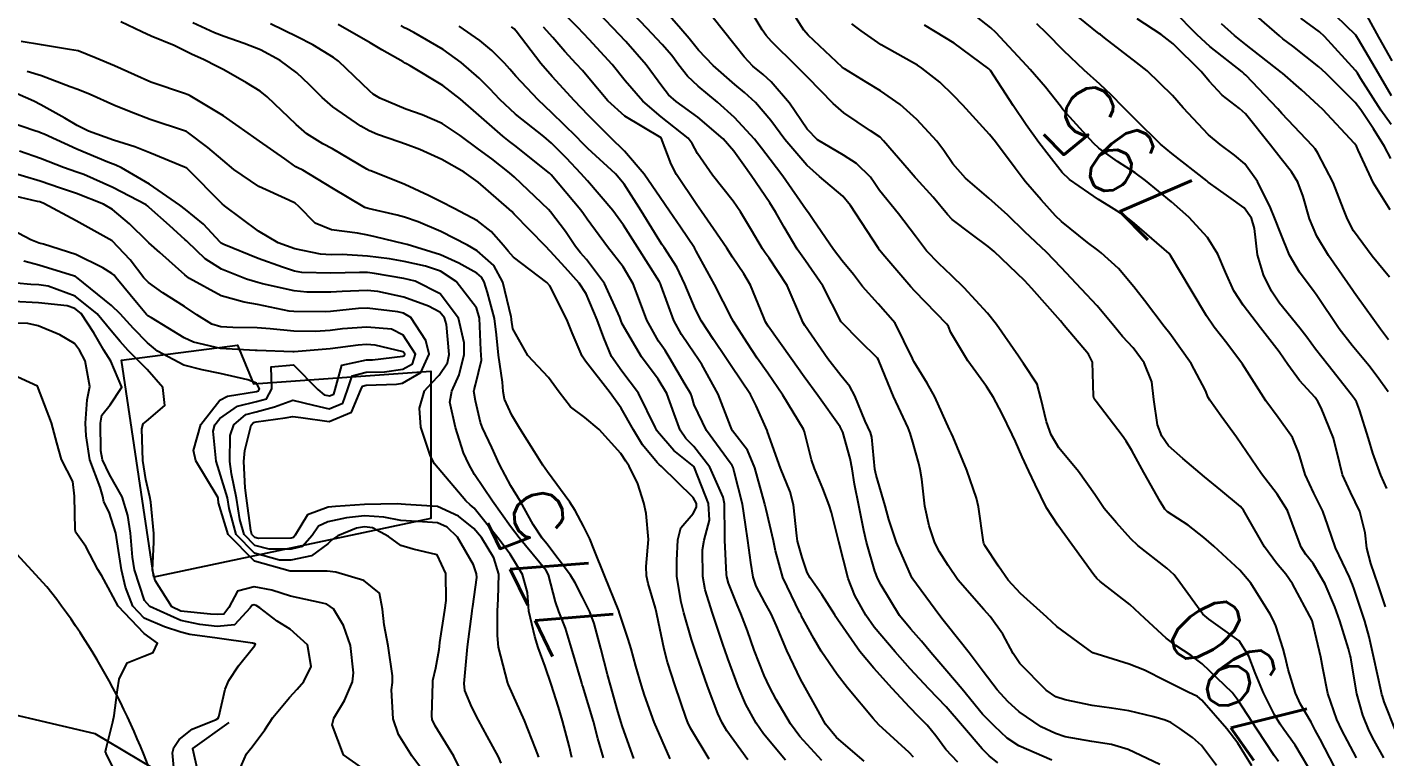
# Model space of a CAD drawing. Header units: metres. Extents: x 307586 to 320046, y 7427249 to 7434250.
# Drawn here: x 319040.3 to 319114.7, y 7429839.2 to 7429879.1 of the extents above; entities that cross this region are included whole.
import ezdxf
from ezdxf.enums import TextEntityAlignment as Align

# ---------------------------------------------------------------- set-up
doc = ezdxf.new("R2010")
doc.units = ezdxf.units.M
doc.header["$MEASUREMENT"] = 0
for name, color, linetype in [('Cotas', 45, 'Continuous'), ('Curvas de Nivel 1m', 11, 'Continuous'), ('Curvas de Nivel 5m', 15, 'Continuous'), ('Edificações', 30, 'Continuous'), ('Hidrografia', 140, 'Continuous'), ('Pontes_Viadutos_Tubos', 190, 'Continuous'), ('Vias Primárias', 230, 'Continuous')]:
    doc.layers.add(name, color=color, linetype=linetype)
doc.styles.add('Style-STANDARD', font='STANDARD.shx')

msp = doc.modelspace()

# ---------------------------------------------------------------- linework, layer by layer
at = {"layer": 'Curvas de Nivel 1m', "flags": 128}
for points, elevation in [([(319102.389, 7429838.743), (319100.661, 7429839.573), (319099.736, 7429839.846), (319098.665, 7429840.006), (319097.198, 7429840.274), (319096.669, 7429840.443), (319095.886, 7429840.818), (319094.681, 7429841.643), (319094.056, 7429842.209), (319093.47, 7429842.848), (319092.708, 7429843.847), (319091.948, 7429844.868), (319090.738, 7429846.383), (319090.516, 7429846.659), (319090.337, 7429846.886), (319089.051, 7429848.624), (319088.844, 7429848.909), (319088.817, 7429848.953), (319088.774, 7429849.024), (319087.961, 7429850.918), (319087.546, 7429852.182), (319087.34, 7429852.925), (319086.838, 7429854.602), (319086.776, 7429854.931), (319086.608, 7429856.68), (319086.54, 7429856.935), (319086.246, 7429857.566), (319085.669, 7429858.948), (319085.398, 7429859.453), (319084.904, 7429860.055), (319084.187, 7429860.967), (319082.931, 7429862.804), (319082.826, 7429862.981), (319082.747, 7429863.17), (319081.964, 7429864.99), (319080.978, 7429866.498), (319080.762, 7429866.785), (319080.619, 7429867.005), (319080.01, 7429868.032), (319079.415, 7429869.024), (319079.012, 7429869.612), (319077.883, 7429871.041), (319077.045, 7429872.229), (319076.767, 7429872.771), (319076.545, 7429873.058), (319075.07, 7429874.239), (319074.052, 7429875.09), (319073.094, 7429876.201), (319072.377, 7429877.107), (319071.116, 7429878.467), (319070.8, 7429878.805), (319070.494, 7429879.129), (319069.143, 7429880.465)], 786), ([(319105.494, 7429838.702), (319104.664, 7429839.782), (319104.176, 7429840.225), (319103.477, 7429840.728), (319102.983, 7429841.043), (319102.677, 7429841.177), (319102.063, 7429841.362), (319100.682, 7429841.683), (319099.741, 7429841.832), (319098.685, 7429841.991), (319097.204, 7429842.289), (319096.689, 7429842.465), (319096.155, 7429842.815), (319094.715, 7429844.288), (319094.346, 7429844.836), (319093.778, 7429845.889), (319093.097, 7429846.855), (319092.749, 7429847.24), (319091.321, 7429848.875), (319090.781, 7429849.648), (319090.307, 7429850.406), (319090.051, 7429850.891), (319089.74, 7429851.834), (319089.514, 7429852.899), (319089.347, 7429854.391), (319089.263, 7429854.904), (319089.178, 7429855.237), (319088.858, 7429856.418), (319088.71, 7429856.912), (319088.593, 7429857.187), (319087.799, 7429858.921), (319087.017, 7429860.824), (319086.966, 7429860.929), (319086.914, 7429861.007), (319085.946, 7429861.968), (319084.969, 7429862.959), (319084.934, 7429863.012), (319083.923, 7429864.97), (319082.977, 7429866.34), (319082.511, 7429866.985), (319081.803, 7429868.184), (319081.339, 7429868.997), (319081.011, 7429869.52), (319079.99, 7429871.016), (319079.595, 7429871.578), (319079.046, 7429872.357), (319078.453, 7429873.036), (319077.07, 7429874.21), (319075.885, 7429875.068), (319075.456, 7429875.444), (319075.091, 7429875.924), (319074.246, 7429877.089), (319073.116, 7429878.37), (319072.413, 7429879.107), (319071.143, 7429880.435)], 787), ([(319107.425, 7429838.682), (319106.665, 7429839.91), (319106.069, 7429840.696), (319104.689, 7429842.283), (319104.448, 7429842.471), (319103.941, 7429842.721), (319102.702, 7429843.33), (319101.549, 7429843.913), (319100.715, 7429844.252), (319098.952, 7429844.787), (319098.779, 7429844.845), (319098.724, 7429844.873), (319098.463, 7429845.055), (319096.738, 7429846.317), (319096.198, 7429846.815), (319094.762, 7429848.123), (319094.073, 7429848.84), (319093.555, 7429849.623), (319092.792, 7429850.755), (319092.739, 7429850.861), (319092.72, 7429850.934), (319092.445, 7429852.864), (319092.337, 7429853.348), (319091.821, 7429854.87), (319091.062, 7429856.677), (319090.963, 7429856.879), (319090.866, 7429857.097), (319090.06, 7429858.892), (319089.644, 7429859.643), (319088.912, 7429860.838), (319088.872, 7429860.91), (319088.834, 7429860.99), (319087.881, 7429862.921), (319086.949, 7429863.993), (319086.103, 7429864.943), (319085.608, 7429865.589), (319084.977, 7429866.352), (319084.497, 7429866.965), (319083.397, 7429868.586), (319083.128, 7429868.979), (319083.015, 7429869.141), (319081.721, 7429870.993), (319081.042, 7429871.898), (319080.562, 7429872.522), (319080.178, 7429873.013), (319079.071, 7429874.205), (319078.153, 7429875.039), (319077.092, 7429875.912), (319076.501, 7429876.463), (319076.034, 7429877.066), (319075.639, 7429877.603), (319075.114, 7429878.202), (319074.277, 7429879.088), (319073.141, 7429880.278)], 788), ([(319111.962, 7429838.627), (319111.171, 7429840.132), (319110.91, 7429840.638), (319110.677, 7429841.077), (319110.102, 7429842.064), (319109.817, 7429842.653), (319109.424, 7429843.947), (319109.265, 7429844.662), (319109.15, 7429845.087), (319108.74, 7429846.34), (319108.604, 7429846.671), (319108.436, 7429846.984), (319107.377, 7429848.684), (319106.78, 7429849.404), (319105.347, 7429850.704), (319104.798, 7429851.192), (319103.944, 7429851.862), (319102.811, 7429852.584), (319102.655, 7429852.742), (319102.411, 7429853.152), (319101.515, 7429854.753), (319100.855, 7429855.953), (319100.553, 7429856.458), (319100.333, 7429856.768), (319098.891, 7429858.631), (319098.786, 7429858.791), (319098.757, 7429858.929), (319098.698, 7429860.792), (319098.484, 7429861.228), (319097.152, 7429862.808), (319096.937, 7429863.056), (319095.382, 7429864.834), (319095.182, 7429865.054), (319094.967, 7429865.272), (319093.304, 7429866.857), (319092.987, 7429867.134), (319092.041, 7429867.826), (319091.009, 7429868.605), (319090.746, 7429868.884), (319089.961, 7429869.835), (319089.032, 7429870.858), (319088.986, 7429870.91), (319088.652, 7429871.299), (319087.254, 7429872.928), (319087.056, 7429873.115), (319086.537, 7429873.462), (319085.075, 7429874.453), (319084.494, 7429874.966), (319083.097, 7429876.383), (319082.49, 7429876.986), (319081.116, 7429878.355), (319080.809, 7429878.694), (319080.588, 7429879.008), (319079.752, 7429880.413)], 791), ([(319114.899, 7429859.169), (319114.307, 7429860.007), (319113.835, 7429860.611), (319112.924, 7429861.7), (319112.208, 7429862.627), (319110.961, 7429864.5), (319110.856, 7429864.642), (319110.039, 7429865.719), (319109.5, 7429866.662), (319109.001, 7429867.872), (319108.692, 7429868.673), (319108.45, 7429869.244), (319107.75, 7429870.683), (319107.043, 7429871.652), (319106.488, 7429872.139), (319105.696, 7429872.71), (319105.061, 7429873.244), (319103.666, 7429874.734), (319103.089, 7429875.397), (319101.698, 7429876.754), (319101.11, 7429877.21), (319099.356, 7429878.56), (319099.132, 7429878.739), (319099.069, 7429878.791), (319097.148, 7429880.328)], 797), ([(319115.091, 7429875.389), (319114.37, 7429876.607), (319113.278, 7429878.472), (319113.192, 7429878.619), (319113.134, 7429878.701), (319111.483, 7429880.303)], 803), ([(319115.113, 7429877.304), (319114.389, 7429878.607), (319113.434, 7429880.333)], 804), ([(319108.897, 7429838.908), (319108.659, 7429839.244), (319107.696, 7429840.68), (319106.689, 7429842.261), (319106.352, 7429842.693), (319104.716, 7429844.257), (319104.099, 7429844.719), (319103.259, 7429845.262), (319102.732, 7429845.669), (319101.568, 7429846.752), (319100.754, 7429847.516), (319099.121, 7429848.785), (319098.934, 7429848.947), (319098.776, 7429849.134), (319097.574, 7429850.802), (319096.803, 7429851.854), (319096.181, 7429852.816), (319095.556, 7429854.098), (319095.207, 7429854.826), (319094.851, 7429855.603), (319094.473, 7429856.45), (319094.298, 7429856.838), (319093.722, 7429858.005), (319093.276, 7429858.856), (319092.899, 7429859.462), (319091.861, 7429860.871), (319090.928, 7429862.41), (319090.799, 7429862.75), (319090.721, 7429862.883), (319088.959, 7429864.675), (319088.736, 7429864.912), (319087.318, 7429866.589), (319087.028, 7429866.93), (319086.984, 7429866.994), (319085.71, 7429868.95), (319085.44, 7429869.376), (319085.022, 7429869.886), (319083.735, 7429870.973), (319083.039, 7429871.582), (319081.831, 7429872.992), (319081.068, 7429874.025), (319080.229, 7429875.013), (319079.628, 7429875.561), (319079.093, 7429875.999), (319077.904, 7429877.042), (319077.111, 7429877.883), (319076.587, 7429878.527), (319076.139, 7429879.065), (319075.14, 7429880.215)], 789), ([(319113.168, 7429839.122), (319112.667, 7429840.051), (319112.371, 7429840.623), (319112.094, 7429841.211), (319111.593, 7429842.631), (319111.313, 7429844.035), (319111.208, 7429844.635), (319110.743, 7429846.64), (319109.658, 7429848.657), (319109.287, 7429849.172), (319108.784, 7429849.775), (319108.13, 7429850.677), (319107.186, 7429852.309), (319106.977, 7429852.688), (319106.816, 7429852.883), (319105.741, 7429853.789), (319104.84, 7429854.511), (319104.6, 7429854.714), (319103.641, 7429855.518), (319102.858, 7429856.202), (319102.49, 7429856.744), (319102.253, 7429857.365), (319102.065, 7429858.748), (319101.944, 7429859.708), (319101.533, 7429860.754), (319100.921, 7429861.582), (319100.352, 7429862.193), (319099.86, 7429862.776), (319098.949, 7429863.88), (319098.105, 7429864.799), (319096.975, 7429865.986), (319096.572, 7429866.409), (319096.171, 7429866.822), (319094.999, 7429867.943), (319094.057, 7429868.85), (319093.022, 7429869.776), (319091.737, 7429870.873), (319091.041, 7429871.667), (319090.553, 7429872.392), (319090.162, 7429872.893), (319089.071, 7429874.083), (319088.166, 7429874.919), (319087.09, 7429875.667), (319086.295, 7429876.142), (319085.102, 7429876.862), (319084.977, 7429876.961), (319083.12, 7429878.713), (319082.885, 7429878.982), (319082.397, 7429879.725)], 792), ([(319114.927, 7429862.009), (319114.477, 7429862.605), (319113.23, 7429864.347), (319113.037, 7429864.619), (319112.964, 7429864.717), (319111.629, 7429866.634), (319110.999, 7429867.691), (319110.595, 7429868.646), (319110.246, 7429869.872), (319109.959, 7429870.656), (319109.604, 7429871.227), (319109.045, 7429871.926), (319108.446, 7429872.676), (319107.079, 7429874.408), (319106.757, 7429874.695), (319105.796, 7429875.415), (319105.098, 7429876.18), (319104.646, 7429876.725), (319103.125, 7429878.228), (319102.459, 7429878.747), (319101.141, 7429879.597)], 798), ([(319114.971, 7429865.444), (319114.034, 7429866.609), (319113.003, 7429867.98), (319112.665, 7429868.623), (319112.46, 7429869.184), (319111.887, 7429870.631), (319111.049, 7429872.249), (319110.894, 7429872.485), (319110.761, 7429872.644), (319109.079, 7429874.426), (319108.849, 7429874.672), (319107.101, 7429876.51), (319107.009, 7429876.598), (319106.896, 7429876.693), (319105.123, 7429878.09), (319104.443, 7429878.727), (319103.146, 7429880.043)], 799), ([(319115.047, 7429871.959), (319114.693, 7429872.604), (319114.095, 7429873.582), (319113.406, 7429874.617), (319113.087, 7429875.024), (319111.492, 7429876.636), (319111.108, 7429876.98), (319109.684, 7429878.102), (319109.131, 7429878.516), (319108.94, 7429878.672), (319107.148, 7429880.22)], 801), ([(319115.071, 7429873.811), (319114.493, 7429874.606), (319113.403, 7429876.314), (319113.219, 7429876.619), (319113.105, 7429876.777), (319111.421, 7429878.637), (319111.135, 7429878.892), (319110.121, 7429879.633)], 802), ([(319079.816, 7429839.012), (319078.666, 7429840.59), (319078.396, 7429841.033), (319078.168, 7429841.545), (319077.6, 7429843.041), (319076.998, 7429844.768), (319076.907, 7429845.048), (319076.728, 7429845.593), (319076.304, 7429847.054), (319076.153, 7429847.651), (319075.92, 7429849.058), (319075.912, 7429849.922), (319075.983, 7429851.058), (319076.138, 7429851.718), (319076.807, 7429852.507), (319077.004, 7429852.856), (319076.999, 7429853.048), (319076.818, 7429853.387), (319075.077, 7429855.068), (319074.955, 7429855.18), (319074.845, 7429855.289), (319074.032, 7429856.266), (319073.545, 7429857.093), (319072.875, 7429858.266), (319072.257, 7429859.106), (319070.909, 7429860.845), (319070.738, 7429861.123), (319070.192, 7429862.397), (319069.892, 7429863.136), (319068.96, 7429864.972), (319068.798, 7429865.152), (319066.977, 7429866.545), (319066.671, 7429866.866), (319066.417, 7429867.178), (319065.749, 7429867.947), (319064.996, 7429868.533), (319063.708, 7429869.213), (319063.008, 7429869.57), (319062.31, 7429869.931), (319061.022, 7429870.534), (319059.154, 7429871.268), (319059.064, 7429871.301), (319059.033, 7429871.313), (319058.939, 7429871.366), (319057.045, 7429872.481), (319056.514, 7429872.764), (319055.644, 7429873.311), (319055.06, 7429873.808), (319053.471, 7429875.336), (319053.086, 7429875.644), (319052.339, 7429876.099), (319051.097, 7429876.808), (319050.735, 7429877.001), (319049.974, 7429877.377), (319049.364, 7429877.645), (319049.107, 7429877.771), (319048.367, 7429878.141), (319047.115, 7429878.66), (319046.595, 7429878.895), (319045.451, 7429879.435)], 778), ([(319081.879, 7429838.988), (319080.664, 7429840.435), (319080.263, 7429841.006), (319079.699, 7429842.03), (319079.275, 7429843.021), (319078.716, 7429844.563), (319078.558, 7429845.032), (319078.465, 7429845.293), (319077.874, 7429847.039), (319077.478, 7429848.321), (319077.347, 7429849.044), (319077.327, 7429850.502), (319077.419, 7429851.044), (319077.714, 7429852.131), (319077.66, 7429853.042), (319076.895, 7429854.997), (319076.87, 7429855.05), (319076.843, 7429855.078), (319075.752, 7429855.961), (319074.862, 7429856.991), (319074.824, 7429857.042), (319074.801, 7429857.081), (319074.747, 7429857.198), (319073.816, 7429859.091), (319072.901, 7429860.309), (319072.339, 7429861.106), (319071.914, 7429862.119), (319071.559, 7429863.114), (319070.954, 7429864.528), (319070.568, 7429865.126), (319069.808, 7429865.974), (319068.98, 7429866.883), (319068.725, 7429867.153), (319067, 7429868.904), (319066.871, 7429869.041), (319066.738, 7429869.174), (319065.025, 7429870.66), (319064.27, 7429871.208), (319063.04, 7429871.901), (319061.837, 7429872.44), (319061.048, 7429872.741), (319060.677, 7429872.873), (319059.523, 7429873.263), (319059.056, 7429873.461), (319058.609, 7429873.725), (319057.075, 7429874.789), (319056.484, 7429875.299), (319055.779, 7429875.999), (319055.096, 7429876.638), (319054.179, 7429877.329), (319053.109, 7429877.903), (319052.202, 7429878.259), (319051.116, 7429878.628), (319050.588, 7429878.838), (319049.39, 7429879.386)], 779), ([(319086.193, 7429838.935), (319084.662, 7429840.237), (319084.061, 7429840.959), (319083.566, 7429841.851), (319082.958, 7429842.976), (319082.7, 7429843.43), (319081.942, 7429844.988), (319081.384, 7429846.346), (319081.094, 7429846.996), (319080.749, 7429847.633), (319080.272, 7429848.521), (319080.102, 7429849.01), (319079.974, 7429849.813), (319079.805, 7429851.015), (319079.686, 7429851.901), (319079.523, 7429853.019), (319079.064, 7429854.802), (319078.998, 7429855.028), (319078.951, 7429855.136), (319078.845, 7429855.28), (319077.549, 7429857.043), (319076.877, 7429858.458), (319076.736, 7429858.907), (319076.679, 7429859.053), (319076.379, 7429859.57), (319075.501, 7429861.071), (319075.273, 7429861.431), (319074.922, 7429861.939), (319074.278, 7429863.087), (319073.873, 7429864.166), (319073.531, 7429865.094), (319072.972, 7429866.014), (319072.125, 7429867.109), (319070.998, 7429868.635), (319070.801, 7429868.923), (319070.653, 7429869.125), (319069.032, 7429871.057), (319068.939, 7429871.151), (319067.048, 7429872.662), (319066.757, 7429872.882), (319066.384, 7429873.18), (319065.07, 7429874.318), (319064.06, 7429875.21), (319063.09, 7429875.957), (319061.305, 7429877.034), (319061.102, 7429877.133), (319061.036, 7429877.174), (319060.93, 7429877.243), (319059.761, 7429877.912), (319059.113, 7429878.29), (319057.358, 7429879.288)], 781), ([(319088.892, 7429839.144), (319088.658, 7429839.409), (319086.995, 7429840.927), (319086.676, 7429841.265), (319085.278, 7429842.944), (319084.704, 7429843.678), (319083.837, 7429844.963), (319083.421, 7429845.661), (319082.742, 7429846.918), (319082.711, 7429846.98), (319082.668, 7429847.056), (319081.721, 7429848.99), (319081.32, 7429850.459), (319081.215, 7429850.996), (319080.81, 7429852.715), (319080.76, 7429852.948), (319080.751, 7429853.001), (319080.729, 7429853.086), (319080.201, 7429855.01), (319079.801, 7429855.964), (319078.976, 7429857.028), (319078.932, 7429857.098), (319078.866, 7429857.294), (319078.181, 7429859.037), (319077.285, 7429860.668), (319077.037, 7429861.049), (319076.915, 7429861.233), (319076.177, 7429862.313), (319075.75, 7429863.068), (319075.07, 7429864.97), (319075.03, 7429865.079), (319075.008, 7429865.124), (319074.964, 7429865.197), (319073.757, 7429867.092), (319072.995, 7429868.3), (319072.404, 7429869.106), (319071.027, 7429870.732), (319070.666, 7429871.126), (319069.87, 7429871.966), (319069.049, 7429872.794), (319068.636, 7429873.154), (319067.071, 7429874.384), (319066.216, 7429875.183), (319065.673, 7429875.775), (319065.094, 7429876.353), (319064.093, 7429877.21), (319063.11, 7429877.917), (319061.505, 7429878.851), (319061.121, 7429879.052), (319061, 7429879.12), (319060.804, 7429879.245)], 782), ([(319091.326, 7429838.873), (319090.66, 7429839.569), (319090.106, 7429840.327), (319089.634, 7429840.896), (319089.162, 7429841.387), (319088.683, 7429841.877), (319087.728, 7429842.92), (319086.709, 7429844.03), (319085.952, 7429844.938), (319084.74, 7429846.671), (319084.634, 7429846.844), (319084.571, 7429846.953), (319083.864, 7429848.068), (319083.226, 7429848.973), (319083.061, 7429849.269), (319082.779, 7429850.084), (319082.54, 7429850.983), (319082.494, 7429851.285), (319082.316, 7429852.985), (319082.123, 7429853.687), (319081.606, 7429854.992), (319080.891, 7429856.971), (319080.882, 7429857), (319080.863, 7429857.042), (319080.269, 7429858.401), (319079.952, 7429859.014), (319078.906, 7429860.599), (319078.605, 7429861.033), (319077.926, 7429862.037), (319077.272, 7429863.047), (319076.942, 7429863.685), (319076.367, 7429865.059), (319075.912, 7429866.006), (319075.222, 7429867.076), (319075.122, 7429867.216), (319074.986, 7429867.428), (319073.973, 7429869.09), (319073.025, 7429870.554), (319072.554, 7429871.105), (319071.047, 7429872.492), (319070.728, 7429872.803), (319070.414, 7429873.13), (319069.072, 7429874.455), (319068.328, 7429875.158), (319067.096, 7429876.469), (319066.77, 7429876.845), (319066.467, 7429877.18), (319065.781, 7429877.861), (319065.115, 7429878.418), (319063.992, 7429879.211)], 783), ([(319093.508, 7429838.847), (319093.035, 7429839.233), (319092.66, 7429839.602), (319091.566, 7429840.871), (319090.683, 7429841.903), (319090.207, 7429842.406), (319089.732, 7429842.894), (319088.709, 7429843.994), (319087.88, 7429844.918), (319086.736, 7429846.265), (319086.269, 7429846.935), (319085.683, 7429848.017), (319085.312, 7429848.945), (319084.793, 7429850.95), (319084.401, 7429852.548), (319084.274, 7429852.958), (319083.913, 7429853.877), (319083.461, 7429854.971), (319083.308, 7429855.436), (319082.92, 7429856.979), (319082.864, 7429857.117), (319081.727, 7429858.992), (319080.901, 7429860.187), (319080.323, 7429861.009), (319079.765, 7429861.861), (319079.017, 7429863.029), (319078.935, 7429863.177), (319077.988, 7429865.04), (319076.981, 7429866.87), (319076.921, 7429866.989), (319076.883, 7429867.052), (319076.123, 7429868.191), (319075.515, 7429869.072), (319075.014, 7429869.822), (319074.136, 7429871.089), (319073.045, 7429872.356), (319072.284, 7429873.108), (319071.071, 7429874.3), (319070.288, 7429875.132), (319069.714, 7429875.766), (319069.096, 7429876.439), (319068.475, 7429877.156), (319067.121, 7429878.931), (319067.01, 7429879.059), (319066.866, 7429879.174)], 784), ([(319114.658, 7429839.112), (319114.135, 7429840.065), (319113.866, 7429840.602), (319113.523, 7429841.449), (319113.183, 7429842.613), (319112.874, 7429844.464), (319112.849, 7429844.618), (319112.824, 7429844.719), (319112.728, 7429845.084), (319112.25, 7429846.625), (319111.987, 7429847.396), (319111.452, 7429848.633), (319110.784, 7429849.761), (319110.399, 7429850.256), (319110.138, 7429850.65), (319109.771, 7429851.624), (319109.381, 7429852.661), (319108.826, 7429853.554), (319107.958, 7429854.679), (319106.859, 7429856.283), (319106.584, 7429856.693), (319105.75, 7429857.836), (319105.123, 7429858.717), (319105.043, 7429858.866), (319104.898, 7429859.24), (319104.109, 7429860.728), (319102.929, 7429862.363), (319102.635, 7429862.743), (319101.542, 7429864.166), (319101.091, 7429864.759), (319100.965, 7429864.929), (319100.128, 7429865.927), (319099.175, 7429866.787), (319098.985, 7429866.934), (319098.43, 7429867.357), (319097.008, 7429868.506), (319096.674, 7429868.815), (319095.879, 7429869.684), (319095.031, 7429870.68), (319094.902, 7429870.841), (319094.456, 7429871.428), (319093.385, 7429872.857), (319093.059, 7429873.259), (319091.584, 7429874.875), (319091.088, 7429875.405), (319090.335, 7429876.131), (319089.354, 7429876.906), (319089.105, 7429877.066), (319088.778, 7429877.243), (319087.122, 7429878.179), (319086.022, 7429878.947), (319085.517, 7429879.334)], 793), ([(319115.323, 7429840.583), (319114.689, 7429842.192), (319114.588, 7429842.488), (319114.556, 7429842.592), (319114.519, 7429842.769), (319114.111, 7429844.599), (319113.867, 7429845.736), (319113.628, 7429846.607), (319113.034, 7429848.351), (319112.943, 7429848.617), (319112.898, 7429848.742), (319112.777, 7429849.012), (319112.022, 7429850.628), (319111.588, 7429851.85), (319111.319, 7429852.635), (319110.828, 7429853.62), (319110.353, 7429854.647), (319110.015, 7429855.813), (319109.658, 7429856.658), (319108.879, 7429857.763), (319108.201, 7429858.677), (319106.913, 7429860.69), (319106.059, 7429861.837), (319105.372, 7429862.713), (319104.942, 7429863.328), (319104.11, 7429864.729), (319102.982, 7429866.638), (319102.897, 7429866.741), (319101.007, 7429868.396), (319100.522, 7429868.767), (319099.594, 7429869.357), (319099.022, 7429869.709), (319097.436, 7429870.806), (319097.037, 7429871.191), (319096.322, 7429872.097), (319095.766, 7429872.829), (319095.067, 7429873.792), (319094.356, 7429874.847), (319093.102, 7429876.769), (319093.017, 7429876.861), (319091.124, 7429878.269), (319090.103, 7429878.895), (319089.497, 7429879.265)], 794), ([(319114.832, 7429853.869), (319114.503, 7429854.595), (319114.061, 7429855.808), (319113.829, 7429856.606), (319113.326, 7429858.174), (319113.161, 7429858.616), (319113.064, 7429858.788), (319112.897, 7429859.008), (319111.613, 7429860.633), (319110.922, 7429861.511), (319110.436, 7429862.155), (319110.058, 7429862.653), (319108.953, 7429864.034), (319108.513, 7429864.675), (319108.078, 7429865.573), (319107.748, 7429866.682), (319107.576, 7429868.113), (319107.416, 7429868.686), (319107.018, 7429869.247), (319106.171, 7429869.85), (319105.032, 7429870.664), (319104.96, 7429870.721), (319103.048, 7429872.217), (319102.431, 7429872.746), (319101.073, 7429874.067), (319100.384, 7429874.77), (319099.736, 7429875.427), (319099.095, 7429876.033), (319098.244, 7429876.799), (319097.119, 7429877.849), (319096.174, 7429878.824), (319095.645, 7429879.339)], 796), ([(319077.688, 7429839.04), (319076.668, 7429840.733), (319076.525, 7429841.051), (319076.436, 7429841.292), (319075.824, 7429843.059), (319075.416, 7429844.359), (319075.228, 7429845.065), (319074.823, 7429846.988), (319074.807, 7429847.069), (319074.745, 7429847.314), (319074.352, 7429848.669), (319074.257, 7429849.078), (319074.247, 7429849.601), (319074.374, 7429851.076), (319074.239, 7429852.51), (319074.102, 7429853.081), (319073.79, 7429854.125), (319073.3, 7429855.093), (319073.125, 7429855.376), (319072.85, 7429855.784), (319071.665, 7429857.112), (319070.869, 7429857.758), (319070.085, 7429858.342), (319069.477, 7429859.141), (319068.895, 7429859.954), (319067.758, 7429861.162), (319066.927, 7429862.621), (319066.866, 7429863.105), (319066.857, 7429863.171), (319066.836, 7429863.269), (319066.391, 7429865.179), (319065.884, 7429866.098), (319064.98, 7429866.886), (319064.447, 7429867.205), (319062.99, 7429867.953), (319061.748, 7429868.48), (319060.998, 7429868.739), (319060.599, 7429868.846), (319059.002, 7429869.211), (319058.816, 7429869.272), (319057.019, 7429870.346), (319055.428, 7429871.314), (319055.15, 7429871.434), (319055.035, 7429871.497), (319054.431, 7429871.934), (319053.048, 7429872.897), (319052.423, 7429873.346), (319051.067, 7429874.296), (319049.241, 7429875.388), (319049.132, 7429875.438), (319049.084, 7429875.46), (319048.986, 7429875.489), (319047.09, 7429876.139), (319046.206, 7429876.535), (319045.099, 7429877.027), (319044.091, 7429877.45), (319043.107, 7429877.844), (319042.644, 7429877.928), (319041.11, 7429878.182), (319039.984, 7429878.37)], 777), ([(319075.554, 7429839.061), (319074.673, 7429841.07), (319074.151, 7429842.542), (319073.975, 7429843.081), (319073.665, 7429844.129), (319073.408, 7429845.09), (319073.259, 7429845.623), (319072.767, 7429847.1), (319072.758, 7429847.115), (319072.744, 7429847.164), (319071.962, 7429849.108), (319071.382, 7429850.516), (319071.146, 7429851.116), (319070.8, 7429851.806), (319070.342, 7429852.66), (319070.048, 7429853.131), (319068.837, 7429854.784), (319068.585, 7429855.153), (319068.125, 7429855.882), (319067.314, 7429857.165), (319066.87, 7429857.897), (319066.467, 7429858.764), (319066.401, 7429859.177), (319066.371, 7429859.697), (319066.151, 7429861.181), (319066.04, 7429862.299), (319065.924, 7429863.185), (319065.542, 7429864.603), (319065.365, 7429865.194), (319065.219, 7429865.45), (319064.968, 7429865.661), (319063.964, 7429866.219), (319062.977, 7429866.676), (319061.136, 7429867.238), (319060.983, 7429867.278), (319059.382, 7429867.659), (319058.988, 7429867.751), (319058.411, 7429867.854), (319056.99, 7429868.047), (319056.102, 7429868.411), (319055.212, 7429869.317), (319055.006, 7429869.506), (319054.655, 7429869.677), (319053.019, 7429870.409), (319051.648, 7429871.354), (319051.038, 7429871.868), (319050.224, 7429872.552), (319049.111, 7429873.389), (319049.053, 7429873.424), (319048.999, 7429873.446), (319047.063, 7429874.084), (319046.007, 7429874.487), (319045.074, 7429874.868), (319043.775, 7429875.453), (319043.086, 7429875.726), (319042.678, 7429875.873), (319041.093, 7429876.485), (319040.311, 7429876.711)], 776), ([(319071.894, 7429839.107), (319071.588, 7429840.182), (319071.344, 7429841.113), (319070.761, 7429843.05), (319070.737, 7429843.12), (319070.695, 7429843.281), (319070.144, 7429845.129), (319069.81, 7429846.21), (319069.462, 7429847.139), (319069.276, 7429847.67), (319068.893, 7429849.148), (319068.766, 7429849.382), (319067.285, 7429851.165), (319066.799, 7429851.796), (319065.815, 7429853.18), (319064.835, 7429854.646), (319064.512, 7429855.203), (319064.231, 7429855.824), (319063.781, 7429857.211), (319063.488, 7429858.603), (319063.581, 7429859.213), (319063.998, 7429860.108), (319064.265, 7429861.206), (319064.273, 7429861.853), (319063.963, 7429863.21), (319062.953, 7429864.534), (319061.585, 7429865.234), (319060.964, 7429865.372), (319059.351, 7429865.649), (319058.967, 7429865.698), (319058.532, 7429865.71), (319056.967, 7429865.667), (319055.363, 7429865.71), (319054.968, 7429865.781), (319054.307, 7429865.989), (319052.974, 7429866.469), (319051.099, 7429867.242), (319050.982, 7429867.289), (319050.939, 7429867.318), (319050.892, 7429867.361), (319049.973, 7429868.355), (319049.001, 7429869.154), (319048.683, 7429869.393), (319047.02, 7429870.544), (319045.482, 7429871.433), (319045.181, 7429871.584), (319045.035, 7429871.641), (319044.729, 7429871.75), (319043.043, 7429872.461), (319041.244, 7429873.285), (319041.052, 7429873.367), (319040.967, 7429873.397), (319040.68, 7429873.486), (319039.462, 7429873.907)], 774), ([(319070.161, 7429839.127), (319070.014, 7429839.768), (319069.66, 7429841.135), (319069.429, 7429841.887), (319069.035, 7429843.145), (319068.707, 7429844.118), (319068.327, 7429845.154), (319068.129, 7429845.756), (319067.807, 7429847.159), (319067.734, 7429848.179), (319067.466, 7429849.163), (319066.779, 7429850.269), (319066.115, 7429851.177), (319064.809, 7429852.785), (319064.596, 7429852.978), (319064.35, 7429853.197), (319062.839, 7429854.992), (319062.646, 7429855.222), (319062.421, 7429855.65), (319061.897, 7429857.23), (319061.825, 7429858.279), (319062.087, 7429859.228), (319062.468, 7429859.646), (319062.896, 7429860.081), (319063.358, 7429860.763), (319063.449, 7429861.215), (319063.291, 7429862.854), (319063.195, 7429863.217), (319062.938, 7429863.533), (319062.311, 7429863.857), (319060.95, 7429864.346), (319059.542, 7429864.673), (319058.955, 7429864.716), (319057.581, 7429864.656), (319056.953, 7429864.623), (319055.635, 7429864.628), (319054.954, 7429864.697), (319053.21, 7429865.087), (319052.96, 7429865.154), (319052.331, 7429865.346), (319050.968, 7429865.891), (319050.062, 7429866.462), (319049.095, 7429867.388), (319049.039, 7429867.445), (319048.984, 7429867.496), (319048.113, 7429868.277), (319047.002, 7429869.276), (319046.932, 7429869.341), (319046.83, 7429869.413), (319045.017, 7429870.37), (319043.414, 7429871.069), (319043.029, 7429871.207), (319042.306, 7429871.467), (319041.038, 7429871.943), (319039.894, 7429872.35)], 773), ([(319068.356, 7429839.153), (319068.176, 7429839.628), (319067.574, 7429841.161), (319066.692, 7429843.115), (319066.673, 7429843.17), (319066.659, 7429843.205), (319066.144, 7429845.176), (319066.083, 7429845.823), (319066.083, 7429847.177), (319066.126, 7429847.799), (319066.17, 7429849.176), (319065.887, 7429850.068), (319065.218, 7429851.186), (319064.798, 7429851.679), (319063.957, 7429852.356), (319062.809, 7429852.878), (319061.056, 7429852.992), (319060.811, 7429853.005), (319060.59, 7429853.023), (319058.81, 7429852.988), (319057.213, 7429852.882), (319056.808, 7429852.843), (319055.676, 7429852.429), (319055.012, 7429851.308), (319054.918, 7429851.181), (319054.791, 7429851.151), (319053, 7429851.127), (319052.791, 7429851.179), (319052.635, 7429851.342), (319052.567, 7429851.571), (319052.332, 7429853.345), (319052.262, 7429853.905), (319052.188, 7429855.347), (319052.236, 7429855.959), (319052.587, 7429857.343), (319052.723, 7429857.483), (319052.865, 7429857.522), (319054.449, 7429857.743), (319054.868, 7429857.823), (319055.315, 7429857.761), (319056.866, 7429857.551), (319058.097, 7429858.052), (319058.61, 7429859.273), (319058.686, 7429859.472), (319058.887, 7429859.533), (319060.552, 7429859.581), (319060.889, 7429859.647), (319061.894, 7429860.234), (319062.343, 7429861.226), (319062.171, 7429861.977), (319061.344, 7429863.236), (319060.937, 7429863.48), (319060.625, 7429863.557), (319058.94, 7429863.746), (319058.473, 7429863.741), (319056.937, 7429863.569), (319056.677, 7429863.554), (319054.937, 7429863.562), (319054.668, 7429863.592), (319052.942, 7429863.951), (319052.204, 7429864.088), (319050.949, 7429864.425), (319049.205, 7429865.386), (319049.066, 7429865.49), (319048.965, 7429865.571), (319047.584, 7429866.797), (319046.982, 7429867.326), (319046.943, 7429867.371), (319046.905, 7429867.411), (319045.933, 7429868.367), (319045, 7429869.156), (319044.491, 7429869.445), (319043.012, 7429870.034), (319042.15, 7429870.335), (319041.021, 7429870.701), (319039.31, 7429871.225)], 772), ([(319066.286, 7429838.82), (319066.138, 7429839.175), (319065.531, 7429840.31), (319065.054, 7429841.186), (319064.68, 7429841.899), (319064.306, 7429842.813), (319064.273, 7429843.196), (319064.307, 7429843.588), (319064.451, 7429845.194), (319064.708, 7429847.155), (319064.71, 7429847.19), (319064.745, 7429847.412), (319064.963, 7429848.986), (319064.949, 7429849.188), (319064.77, 7429849.691), (319063.898, 7429851.203), (319063.332, 7429851.746), (319062.801, 7429851.991), (319061.984, 7429852.045), (319060.802, 7429852.111), (319059.855, 7429852.305), (319058.804, 7429852.378), (319057.816, 7429852.267), (319056.8, 7429852.046), (319056.282, 7429851.811), (319055.928, 7429851.299), (319055.397, 7429850.691), (319054.781, 7429850.544), (319053.57, 7429850.54), (319052.784, 7429850.752), (319052.206, 7429851.346), (319051.968, 7429852.181), (319051.791, 7429853.35), (319051.509, 7429854.677), (319051.422, 7429855.354), (319051.44, 7429856.771), (319051.634, 7429857.352), (319052.296, 7429857.918), (319052.87, 7429858.072), (319053.865, 7429858.338), (319054.877, 7429858.716), (319056.008, 7429858.437), (319056.872, 7429858.245), (319057.612, 7429858.546), (319057.876, 7429859.28), (319058.124, 7429860.048), (319058.898, 7429860.251), (319059.891, 7429860.262), (319060.901, 7429860.418), (319061.442, 7429860.698), (319061.595, 7429861.233), (319060.923, 7429862.276), (319060.278, 7429862.601), (319058.927, 7429862.713), (319057.593, 7429862.617), (319056.925, 7429862.534), (319056.095, 7429862.473), (319054.925, 7429862.499), (319053.634, 7429862.624), (319052.926, 7429862.677), (319051.585, 7429862.695), (319050.927, 7429862.735), (319050.442, 7429862.881), (319049.62, 7429863.38), (319048.94, 7429863.837), (319047.758, 7429864.595), (319046.959, 7429865.149), (319046.714, 7429865.414), (319045.957, 7429866.409), (319044.983, 7429867.44), (319042.994, 7429868.536), (319041.232, 7429869.478), (319041.004, 7429869.57), (319040.883, 7429869.604), (319039.011, 7429870.041)], 771), ([(319061.922, 7429838.514), (319061.394, 7429839.232), (319060.66, 7429840.392), (319060.366, 7429841.245), (319060.28, 7429842.837), (319060.339, 7429843.245), (319060.344, 7429843.6), (319060.091, 7429845.249), (319059.879, 7429846.397), (319059.791, 7429847.254), (319059.626, 7429848.131), (319058.759, 7429848.839), (319057.227, 7429849.285), (319056.764, 7429849.345), (319056.709, 7429849.345), (319054.763, 7429849.348), (319054.726, 7429849.348), (319052.771, 7429849.892), (319051.34, 7429851.355), (319050.81, 7429853.086), (319050.783, 7429853.331), (319050.778, 7429853.361), (319050.731, 7429853.445), (319049.566, 7429855.379), (319049.425, 7429855.958), (319049.83, 7429857.375), (319050.876, 7429858.714), (319051.299, 7429858.936), (319052.881, 7429859.191), (319052.994, 7429859.227), (319053.053, 7429859.338), (319052.887, 7429859.638), (319052.409, 7429859.826), (319050.895, 7429860.167), (319049.903, 7429860.37), (319048.902, 7429860.632), (319047.466, 7429861.404), (319046.917, 7429861.844), (319046.141, 7429862.638), (319045.412, 7429863.433), (319044.94, 7429863.893), (319043.022, 7429865.459), (319042.963, 7429865.495), (319042.91, 7429865.514), (319040.962, 7429866.111), (319040.131, 7429866.327)], 769), ([(319058.636, 7429838.577), (319057.651, 7429839.28), (319057.025, 7429840.929), (319057.119, 7429841.286), (319057.7, 7429842.262), (319058.141, 7429843.276), (319058.209, 7429843.767), (319058.033, 7429845.277), (319057.646, 7429846.369), (319057.102, 7429847.286), (319056.745, 7429847.538), (319056.426, 7429847.613), (319054.75, 7429847.971), (319053.732, 7429848.305), (319052.754, 7429848.48), (319051.848, 7429848.253), (319051.372, 7429847.354), (319051.101, 7429846.994), (319050.739, 7429846.96), (319050.368, 7429846.994), (319048.741, 7429847.156), (319048.236, 7429847.395), (319047.328, 7429848.834), (319047.182, 7429849.406), (319047.262, 7429850.929), (319047.267, 7429851.405), (319047.093, 7429853.125), (319047.042, 7429853.408), (319046.827, 7429854.37), (319046.661, 7429855.413), (319046.592, 7429857.146), (319046.672, 7429857.413), (319046.864, 7429857.568), (319047.854, 7429858.419), (319047.751, 7429859.401), (319046.898, 7429860.385), (319045.856, 7429861.426), (319045.407, 7429861.922), (319044.924, 7429862.51), (319044.149, 7429863.448), (319042.947, 7429864.41), (319041.47, 7429864.952), (319040.948, 7429865.022), (319040.514, 7429865.052), (319038.95, 7429865.191)], 768), ([(319051.818, 7429838.161), (319052.335, 7429839.343), (319052.475, 7429839.512), (319052.649, 7429839.715), (319053.334, 7429840.658), (319053.777, 7429841.323), (319054.684, 7429842.422), (319055.117, 7429842.877), (319055.481, 7429843.302), (319055.882, 7429844.122), (319055.676, 7429845.3), (319054.731, 7429846.162), (319054.014, 7429846.599), (319053.07, 7429847.335), (319052.868, 7429847.462), (319052.744, 7429847.489), (319052.626, 7429847.46), (319052.542, 7429847.342), (319051.677, 7429846.407), (319050.733, 7429846.319), (319049.785, 7429846.426), (319048.735, 7429846.64), (319047.036, 7429847.407), (319046.746, 7429847.737), (319046.2, 7429849.416), (319046.087, 7429850.103), (319045.976, 7429851.418), (319045.828, 7429852.395), (319045.521, 7429853.423), (319044.831, 7429854.644), (319044.444, 7429855.444), (319044.357, 7429855.935), (319044.335, 7429857.445), (319044.414, 7429857.897), (319044.873, 7429858.453), (319045.498, 7429859.431), (319044.904, 7429860.843), (319044.51, 7429861.444), (319043.978, 7429862.394), (319043.267, 7429863.457), (319042.937, 7429863.742), (319042.514, 7429863.887), (319040.939, 7429864.048), (319039.56, 7429864.121)], 767), ([(319048.439, 7429837.578), (319048.285, 7429839.394), (319048.353, 7429839.687), (319048.654, 7429840.111), (319049.356, 7429840.686), (319050.671, 7429841.208), (319050.765, 7429841.265), (319050.811, 7429841.359), (319051.16, 7429842.883), (319051.36, 7429843.353), (319051.905, 7429844.148), (319052.72, 7429845.173), (319052.799, 7429845.262), (319052.822, 7429845.339), (319052.765, 7429845.381), (319052.723, 7429845.386), (319052.672, 7429845.392), (319050.726, 7429845.672), (319049.224, 7429845.879), (319048.729, 7429845.992), (319047.838, 7429846.293), (319046.736, 7429846.762), (319046.104, 7429847.416), (319045.713, 7429848.461), (319045.494, 7429849.423), (319045.255, 7429850.956), (319045.182, 7429851.426), (319044.804, 7429852.583), (319044.523, 7429853.147), (319044.454, 7429853.435), (319044.311, 7429853.948), (319043.758, 7429855.451), (319043.555, 7429856.754), (319043.522, 7429857.453), (319043.603, 7429858.725), (319043.754, 7429859.451), (319043.491, 7429860.868), (319043.192, 7429861.457), (319042.916, 7429861.813), (319042.106, 7429862.283), (319040.926, 7429862.786), (319040.346, 7429862.908), (319038.927, 7429862.924)], 766)]:
    msp.add_lwpolyline(points, dxfattribs=dict(at, elevation=elevation))
at = {"layer": 'Curvas de Nivel 5m', "flags": 128}
for points, elevation in [([(319110.493, 7429838.642), (319109.814, 7429839.802), (319109.191, 7429840.662), (319108.977, 7429840.967), (319108.681, 7429841.474), (319108.068, 7429842.676), (319107.618, 7429843.772), (319107.27, 7429844.685), (319106.731, 7429845.518), (319105.071, 7429846.707), (319104.747, 7429846.993), (319103.479, 7429848.729), (319103.179, 7429849.136), (319102.781, 7429849.499), (319101.175, 7429850.756), (319100.797, 7429851.119), (319100.016, 7429851.983), (319099.344, 7429852.782), (319098.824, 7429853.549), (319097.928, 7429854.799), (319096.856, 7429856.093), (319096.442, 7429856.814), (319096.176, 7429857.518), (319095.873, 7429858.825), (319095.66, 7429859.588), (319094.912, 7429860.724), (319094.826, 7429860.841), (319094.641, 7429861.117), (319093.444, 7429862.855), (319092.942, 7429863.48), (319091.66, 7429864.873), (319090.97, 7429865.545), (319090.278, 7429866.192), (319089.605, 7429866.901), (319088.995, 7429867.705), (319088.07, 7429868.919), (319087.026, 7429870.207), (319086.741, 7429870.645), (319086.538, 7429870.937), (319085.774, 7429871.683), (319085.045, 7429872.14), (319083.627, 7429872.974), (319083.062, 7429873.563), (319082.094, 7429874.99), (319081.094, 7429876.147), (319080.645, 7429876.553), (319080.084, 7429877.015), (319079.605, 7429877.519), (319079.114, 7429878.148), (319078.406, 7429879.037), (319077.147, 7429880.63)], 790), ([(319114.755, 7429847.396), (319114.354, 7429848.596), (319113.95, 7429849.768), (319113.735, 7429850.606), (319113.637, 7429851.443), (319113.35, 7429852.612), (319112.829, 7429853.665), (319112.396, 7429854.624), (319112.245, 7429855.23), (319111.901, 7429856.63), (319111.232, 7429858.292), (319111.055, 7429858.638), (319110.895, 7429858.849), (319110.041, 7429859.789), (319109.41, 7429860.663), (319109.211, 7429860.96), (319108.92, 7429861.352), (319107.906, 7429862.68), (319106.951, 7429863.921), (319106.45, 7429864.698), (319105.986, 7429865.718), (319105.561, 7429866.711), (319104.996, 7429867.622), (319103.983, 7429868.73), (319103.021, 7429869.574), (319101.599, 7429870.754), (319101.037, 7429871.166), (319100.062, 7429871.793), (319099.05, 7429872.523), (319098.763, 7429872.793), (319097.08, 7429874.643), (319096.944, 7429874.812), (319096.121, 7429875.852), (319095.275, 7429876.837), (319095.106, 7429877.028), (319093.41, 7429878.857), (319093.135, 7429879.102), (319092.098, 7429879.916)], 795), ([(319083.868, 7429838.962), (319082.662, 7429840.283), (319082.14, 7429840.985), (319081.366, 7429842.313), (319081.002, 7429842.997), (319080.702, 7429843.621), (319080.151, 7429845.009), (319079.791, 7429846.072), (319079.427, 7429847.02), (319079.223, 7429847.498), (319078.759, 7429848.681), (319078.655, 7429849.031), (319078.635, 7429849.162), (319078.542, 7429851.033), (319078.546, 7429851.282), (319078.527, 7429853.033), (319078.46, 7429853.392), (319077.725, 7429855.041), (319076.854, 7429856.175), (319076.414, 7429856.61), (319076.096, 7429857.062), (319075.776, 7429857.97), (319075.374, 7429859.073), (319074.895, 7429859.867), (319073.981, 7429861.089), (319072.931, 7429862.89), (319072.843, 7429863.101), (319072.787, 7429863.25), (319071.953, 7429865.11), (319070.976, 7429866.417), (319070.638, 7429866.783), (319070.368, 7429867.129), (319069.813, 7429867.959), (319069.002, 7429869.03), (319068.892, 7429869.151), (319067.029, 7429870.929), (319066.751, 7429871.174), (319065.785, 7429871.933), (319065.046, 7429872.469), (319064.04, 7429873.21), (319063.063, 7429873.867), (319061.957, 7429874.344), (319061.074, 7429874.655), (319059.647, 7429875.262), (319059.286, 7429875.468), (319059.087, 7429875.641), (319057.376, 7429877.287), (319057.105, 7429877.492), (319055.977, 7429878.172), (319055.116, 7429878.627), (319053.648, 7429879.335)], 780), ([(319096.475, 7429838.991), (319094.662, 7429839.764), (319094.023, 7429840.196), (319093.323, 7429840.85), (319092.996, 7429841.175), (319092.679, 7429841.515), (319091.551, 7429842.871), (319090.708, 7429843.867), (319089.846, 7429844.893), (319089.336, 7429845.508), (319088.735, 7429846.167), (319088.124, 7429846.916), (319087.123, 7429848.571), (319086.939, 7429848.928), (319086.777, 7429849.349), (319086.315, 7429850.935), (319086.166, 7429851.569), (319085.885, 7429852.939), (319085.663, 7429854.109), (319085.523, 7429854.943), (319085.414, 7429855.51), (319085.009, 7429856.958), (319084.867, 7429857.249), (319083.64, 7429858.972), (319082.898, 7429859.983), (319082.177, 7429860.987), (319080.931, 7429862.761), (319080.836, 7429862.905), (319080.781, 7429863.002), (319080.66, 7429863.281), (319079.95, 7429865.015), (319079.588, 7429865.64), (319078.978, 7429866.546), (319078.662, 7429867.033), (319077.937, 7429868.097), (319077.276, 7429869.047), (319077.008, 7429869.42), (319075.898, 7429871.067), (319075.605, 7429871.637), (319075.053, 7429873.08), (319073.071, 7429874.273), (319072.136, 7429875.109), (319071.095, 7429876.356), (319070.746, 7429876.772), (319070.409, 7429877.13), (319069.776, 7429877.807), (319069.117, 7429878.588), (319068.606, 7429879.155)], 785), ([(319115.018, 7429869.148), (319114.092, 7429870.609), (319113.267, 7429872.402), (319113.159, 7429872.619), (319113.055, 7429872.769), (319111.313, 7429874.638), (319111.085, 7429874.863), (319110.144, 7429875.705), (319109.103, 7429876.63), (319109.056, 7429876.67), (319107.125, 7429878.173), (319106.473, 7429878.7), (319105.764, 7429879.336)], 800), ([(319073.56, 7429839.086), (319072.946, 7429840.819), (319072.851, 7429841.097), (319072.809, 7429841.232), (319072.678, 7429841.655), (319072.28, 7429843.104), (319072.119, 7429843.688), (319071.746, 7429845.11), (319071.384, 7429846.466), (319071.157, 7429847.116), (319070.751, 7429847.918), (319070.343, 7429848.71), (319070.095, 7429849.13), (319068.788, 7429850.839), (319068.544, 7429851.152), (319068.054, 7429851.904), (319067.349, 7429853.165), (319066.826, 7429854.023), (319066.197, 7429855.18), (319065.776, 7429856.11), (319065.269, 7429857.194), (319065.157, 7429857.487), (319064.878, 7429858.672), (319064.8, 7429859.201), (319064.812, 7429859.272), (319064.888, 7429859.553), (319065.207, 7429860.897), (319065.197, 7429861.196), (319065.177, 7429861.457), (319065.106, 7429863.197), (319064.942, 7429863.775), (319063.827, 7429865.211), (319062.968, 7429865.778), (319062.139, 7429866.061), (319060.974, 7429866.314), (319060.178, 7429866.455), (319058.976, 7429866.607), (319057.578, 7429866.683), (319056.977, 7429866.68), (319056.396, 7429866.717), (319054.98, 7429866.996), (319054.064, 7429867.329), (319052.989, 7429867.972), (319051.127, 7429869.359), (319051.005, 7429869.468), (319049.105, 7429871.389), (319049.067, 7429871.423), (319049.033, 7429871.445), (319048.946, 7429871.479), (319047.041, 7429872.259), (319046.21, 7429872.588), (319045.048, 7429872.956), (319043.677, 7429873.454), (319043.057, 7429873.761), (319042.374, 7429874.156), (319041.074, 7429874.897), (319040.682, 7429875.091), (319039.768, 7429875.5)], 775), ([(319064.005, 7429838.567), (319063.691, 7429839.204), (319062.668, 7429840.873), (319062.514, 7429841.222), (319062.487, 7429841.41), (319062.54, 7429843.222), (319062.556, 7429843.36), (319062.705, 7429844.051), (319062.886, 7429845.051), (319062.907, 7429845.217), (319062.934, 7429845.426), (319063.2, 7429847.213), (319063.275, 7429847.739), (319063.268, 7429849.212), (319062.778, 7429850.234), (319061.468, 7429850.548), (319060.786, 7429850.753), (319060.114, 7429851.25), (319059.249, 7429851.715), (319058.798, 7429851.768), (319058.365, 7429851.707), (319057.348, 7429851.284), (319057.016, 7429851.061), (319056.786, 7429850.832), (319055.898, 7429850.177), (319054.772, 7429849.943), (319054.143, 7429849.948), (319052.778, 7429850.32), (319051.778, 7429851.35), (319051.383, 7429852.779), (319051.287, 7429853.355), (319050.835, 7429854.837), (319050.674, 7429855.363), (319050.508, 7429857.014), (319050.6, 7429857.364), (319050.866, 7429857.709), (319051.847, 7429858.377), (319052.876, 7429858.629), (319053.425, 7429858.787), (319053.728, 7429859.332), (319053.69, 7429860.544), (319054.903, 7429860.656), (319056.245, 7429859.3), (319056.593, 7429859.008), (319056.879, 7429858.943), (319057.126, 7429859.042), (319057.203, 7429859.287), (319057.563, 7429860.623), (319058.908, 7429860.925), (319059.248, 7429860.924), (319060.911, 7429861.125), (319060.99, 7429861.161), (319061.013, 7429861.239), (319060.914, 7429861.351), (319059.38, 7429861.725), (319058.918, 7429861.77), (319058.459, 7429861.733), (319056.915, 7429861.525), (319054.957, 7429861.363), (319054.913, 7429861.364), (319054.867, 7429861.367), (319052.914, 7429861.438), (319052.815, 7429861.44), (319050.915, 7429861.536), (319049.427, 7429861.891), (319048.92, 7429862.135), (319047.126, 7429863.213), (319046.932, 7429863.338), (319046.896, 7429863.374), (319046.859, 7429863.411), (319046.404, 7429863.955), (319045.173, 7429865.437), (319045.078, 7429865.552), (319044.965, 7429865.651), (319044.457, 7429865.956), (319042.975, 7429866.701), (319041.208, 7429867.251), (319040.98, 7429867.313), (319040.517, 7429867.487), (319039.504, 7429868.018)], 770), ([(319045.595, 7429837.42), (319044.642, 7429839.358), (319044.616, 7429839.404), (319044.608, 7429839.431), (319044.609, 7429839.465), (319044.646, 7429839.628), (319045.014, 7429841.08), (319045.082, 7429841.426), (319045.274, 7429842.837), (319045.366, 7429843.423), (319045.799, 7429844.327), (319046.712, 7429844.694), (319047.227, 7429844.893), (319047.466, 7429845.403), (319046.728, 7429845.929), (319045.308, 7429847.424), (319044.753, 7429848.44), (319044.407, 7429849.083), (319044.187, 7429849.439), (319043.528, 7429850.702), (319042.987, 7429851.457), (319042.952, 7429851.615), (319042.915, 7429853.458), (319042.825, 7429854.255), (319042.197, 7429855.466), (319041.939, 7429856.382), (319041.649, 7429857.472), (319040.883, 7429859.48), (319038.896, 7429860.395)], 765)]:
    msp.add_lwpolyline(points, dxfattribs=dict(at, elevation=elevation))
at = {"layer": 'Edificações'}
msp.add_lwpolyline([(319047.256, 7429849.016), (319045.477, 7429860.906), (319051.84, 7429861.726), (319052.729, 7429859.607), (319062.445, 7429860.291), (319062.445, 7429852.227), (319047.256, 7429849.016)], dxfattribs=at)
at = {"layer": 'Hidrografia'}
msp.add_lwpolyline([(319071.678, 7429793.902), (319070.144, 7429801.631), (319068.951, 7429808.459), (319067.033, 7429812.417), (319064.984, 7429820.312), (319063.28, 7429824.993), (319054.282, 7429834.336), (319044.047, 7429840.438), (319036.547, 7429842.183)], dxfattribs=at)
at = {"layer": 'Pontes_Viadutos_Tubos'}
msp.add_lwpolyline([(319051.369, 7429841.049), (319049.385, 7429839.618), (319051.209, 7429831.468), (319053.303, 7429830.257)], dxfattribs=at)
at = {"layer": 'Vias Primárias'}
msp.add_lwpolyline([(319058.11, 7429596.509), (319055.425, 7429618.425), (319053.564, 7429653.979), (319053.771, 7429699.657), (319052.794, 7429747.895), (319053.12, 7429760.483), (319054.499, 7429777.234), (319055.926, 7429796.238), (319055.109, 7429809.597), (319051.763, 7429823.992), (319047.85, 7429836.007, 0.095462), (319041.403, 7429848.483), (319034.415, 7429856.056, 0.088997), (319025.115, 7429863.376), (319017.993, 7429867.696), (319008.919, 7429870.995), (318988.669, 7429877.343), (318963.537, 7429885.183), (318939.729, 7429895.108), (318929.568, 7429901.243), (318920.984, 7429910.175)], format="xyb", dxfattribs=at)
msp.add_lwpolyline([(319058.11, 7429596.509), (319055.425, 7429618.425), (319053.564, 7429653.979), (319053.771, 7429699.657), (319052.794, 7429747.895), (319053.12, 7429760.483), (319054.499, 7429777.234), (319055.926, 7429796.238), (319055.109, 7429809.597), (319051.763, 7429823.992), (319047.85, 7429836.007, 0.095462), (319041.403, 7429848.483), (319034.415, 7429856.056, 0.088997), (319025.115, 7429863.376), (319017.993, 7429867.696), (319008.919, 7429870.995), (318988.669, 7429877.343), (318963.537, 7429885.183), (318939.729, 7429895.108), (318929.568, 7429901.243), (318920.984, 7429910.175)], format="xyb", dxfattribs=at)

# ---------------------------------------------------------------- texts
at = {"layer": 'Cotas', "style": 'Style-STANDARD'}
for s, rotation, p in [('795', 134.57996, (319100.195, 7429871.895, 795)), ('775', 115.87928, (319069.068, 7429849.338, 775)), ('790', 125.41779, (319106.73, 7429843.565, 790))]:
    msp.add_text(s, height=4, rotation=rotation, dxfattribs=at).set_placement(p, align=Align.MIDDLE_CENTER)

doc.saveas('drawing.dxf')
